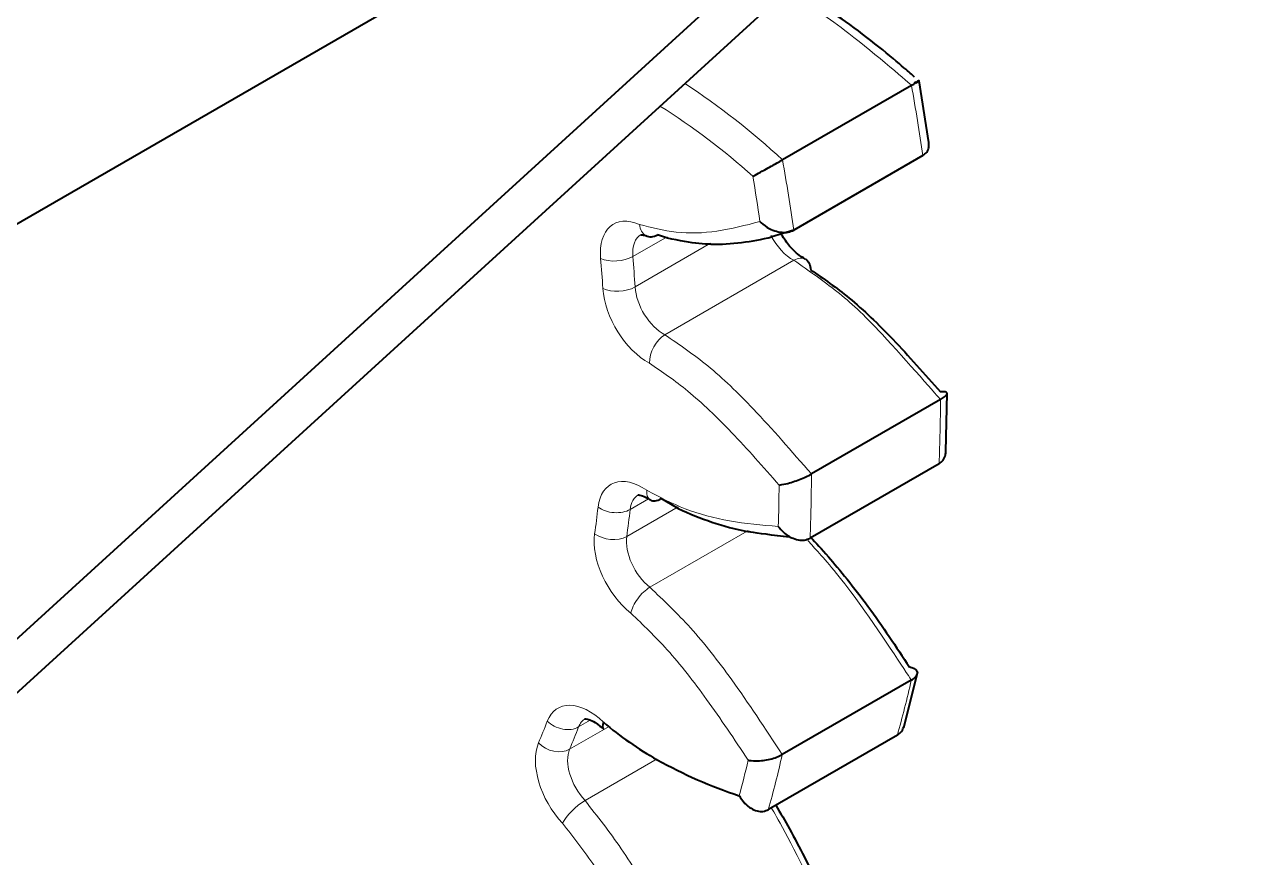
# Model space of a CAD drawing. Header units: inches. Extents: x 0 to 11, y 0 to 8.5.
# Drawn here: x 6.7581 to 6.9384, y 6.0144 to 6.1361 of the extents above; entities that cross this region are included whole.
import ezdxf

# ---------------------------------------------------------------- set-up
doc = ezdxf.new("R2010")
doc.units = ezdxf.units.IN
doc.header["$LTSCALE"] = 0.5
doc.header["$MEASUREMENT"] = 0
doc.layers.add('TANGENT_LINES', color=7, linetype='Continuous', lineweight=15)
doc.layers.add('Visible', color=7, linetype='Continuous', lineweight=40)

msp = doc.modelspace()

# ---------------------------------------------------------------- linework, layer by layer
at = {"layer": 'TANGENT_LINES'}
for p, q in [((6.847023009931529, 6.102176380574829), (6.852028731274093, 6.10506643510401)), ((6.858390192570436, 6.104108490306621), (6.847345819811208, 6.097732018799237)), ((6.851709711763686, 6.090738727368058), (6.870565892595327, 6.101625348313605)), ((6.853643473257131, 6.065610205999716), (6.846130330772893, 6.06127249121717)), ((6.846636165971437, 6.065214622304135), (6.849302402156367, 6.066753974464353)), ((6.84952267082728, 6.053831012558071), (6.863735398288113, 6.062036734482885)), ((6.843557151408575, 6.033507101385951), (6.837784009609074, 6.03017397645481)), ((6.839093125196801, 6.033416201939543), (6.840804639128399, 6.034404344956557)), ((6.840034691669866, 6.022657457380667), (6.850587082115751, 6.028749882770489))]:
    msp.add_line(p, q, dxfattribs=at)
for centre, radius, start, end in [((6.796567393212301, 6.038400705079135), 0.1063115221818767, 47.12511680253968, 56.94230383940205), ((6.799209569092581, 6.041631856711769), 0.09743730736746405, 47.88522760333286, 57.90696836660208)]:
    msp.add_arc(centre, radius, start, end, dxfattribs=at)
for centre, major_axis, ratio, start_param, end_param in [((6.722779923600824, 6.179071086518127), (0.1196428560425816, -0.2072275079693781), 0.5773502727292965, 0.9605572229448118, 1.009275525247924), ((6.701566720165228, 6.166823637954387), (0.1179761893912421, -0.2043407566145807), 0.5773502727292966, 0.9689816809292008, 1.000851067263529), ((6.851192187641135, 6.100253243985218), (0.002962911604336412, -0.005131913499972465), 0.5773502727292967, 9.413085146526573, 10.31036387116544), ((6.850340861908079, 6.108240643588017), (0.001306192561117224, 0.003066752696973322), 0.6475208223972554, 2.281918329188241, 3.083257698480456), ((6.844677806840779, 6.103258163647663), (-0.003321940656621322, -0.0002753568321240927), 0.5167083862269554, 0.7400805893901832, 2.310876916184883), ((6.701566720165228, 6.166823637954387), (0.1000297609848551, -0.1732566304191744), 0.5773502727292967, 0.8598473625401887, 0.8855859103961319), ((6.844995326303935, 6.098886638939509), (-0.003326889079473549, -0.0002071718223860415), 0.5328074025615096, 0.7508444314126603, 2.321640758207362), ((6.851524402542807, 6.095679396333034), (0.002962911604336412, -0.005131913499972465), 0.5773502727292967, 10.28462532330948, 11.82521142958252), ((6.722779923600824, 6.179071086518127), (0.1196428560425816, -0.2072275079693781), 0.5773502727292965, 0.7361577476883993, 0.7848760499915104), ((6.850794073034815, 6.06221460990834), (0.002962911604336412, -0.005131913499972465), 0.5773502727292967, 9.413901015156744, 10.08596439590897), ((6.851408614955242, 6.06938649684117), (0.001886029914629018, 0.002748454524316452), 0.5206094257626195, 2.398977866340185, 3.171192788078549), ((6.701566720165228, 6.166823637954387), (0.1179761893912421, -0.2043407566145807), 0.5773502727292966, 0.7445822056727841, 0.7764515920071201), ((6.701566720165228, 6.166823637954387), (0.1000297609848551, -0.1732566304191744), 0.5773502727292967, 0.6354478872837772, 0.6611864351397162), ((6.844297302729023, 6.066902158512223), (-0.003311384950577015, 0.000381891110400818), 0.6444315614616206, 0.8557148874980006, 2.426511214293071), ((6.843799757483983, 6.063024633612225), (-0.003300439903391077, 0.000467126915532626), 0.6571212955439583, 0.8724945289710413, 2.443290855765767), ((6.850273500396478, 6.05815762536767), (0.002962911604336412, -0.005131913499972465), 0.5773502727292967, 10.0602258480533, 11.60081195432608), ((6.722779923600824, 6.179071086518127), (0.1196428560425816, -0.2072275079693781), 0.5773502727292965, 0.5117582724319808, 0.5604765747350933), ((6.701566720165228, 6.166823637954387), (0.1000297609848551, -0.1732566304191744), 0.5773502727292967, 0.4110484120273615, 0.4367869598833001), ((6.836877882171941, 6.035624871170872), (-0.003111099090589809, 0.001196734540172709), 0.7398402472927486, 1.031660801799439, 2.602457128594564), ((6.843031266791887, 6.029489746886048), (0.002962911604336412, -0.005131913499972465), 0.5773502727292967, 9.428039769152651, 9.861564920652633), ((6.835590221214859, 6.032435781368651), (-0.003069518117833586, 0.001299680589761375), 0.7484843828682674, 1.056450511950845, 2.627246838745081), ((6.841684010299347, 6.026153059602254), (0.002962911604336412, -0.005131913499972465), 0.5773502727292967, 9.835826372796763, 11.37641247906992), ((6.701566720165228, 6.166823637954387), (0.1179761893912421, -0.2043407566145807), 0.5773502727292966, 0.5201827304163764, 0.5520521167507005)]:
    msp.add_ellipse(centre, major_axis=major_axis, ratio=ratio, start_param=start_param, end_param=end_param, dxfattribs=at)
at = {"layer": 'TANGENT_LINES', "extrusion": (0, 0, -1)}
for centre, major_axis, ratio, start_param, end_param in [((6.703923742769183, 6.168184465572581), (-0.1196428560425816, 0.2072275079693781), 0.5773502727292965, 2.132317128341872, 2.181035430644984), ((6.84883516503718, 6.098892416367025), (-0.004629578255675858, 0.008018664854769772), 0.5773502727292965, 11.68078470396309, 13.22137081023618), ((6.870380583374448, 6.106566017278582), (-0.002962911604336412, 0.005131913499972465), 0.5773502727292967, 10.16593714554598, 11.07104790598117), ((6.703923742769183, 6.168184465572581), (-0.1016964276361945, 0.1761433817739717), 0.5773502727292966, 2.256006743193661, 2.281745291049594), ((6.87067013083793, 6.098846173873442), (-0.00155229952173643, -0.002949826656928839), 0.6023184529684843, 2.379314480221343, 3.151254759560711), ((6.849167379938851, 6.094318568714841), (-0.004629578255675858, 0.008018664854769772), 0.5773502727292965, 10.16593714554599, 11.70652325181903), ((6.851813950006289, 6.087959552927895), (-0.00155229952173645, -0.002949826656928828), 0.60231845296849, 0.8085181534263491, 2.37931448022106), ((6.84843705043086, 6.060853782290146), (-0.004629578255675858, 0.008018664854769772), 0.5773502727292965, 11.90518417921955, 13.44577028549262), ((6.703923742769183, 6.168184465572581), (-0.1196428560425816, 0.2072275079693781), 0.5773502727292965, 2.356716603598286, 2.405434905901395), ((6.703923742769183, 6.168184465572581), (-0.1016964276361945, 0.1761433817739717), 0.5773502727292966, 2.480406218450073, 2.506144766306013), ((6.847916477792522, 6.056796797749477), (-0.004629578255675858, 0.008018664854769772), 0.5773502727292965, 10.39033662080232, 11.9309227270754), ((6.84910032187769, 6.051397250689353), (-0.002062557238041143, -0.00261858143866392), 0.4645518859886192, 0.7101810060966515, 2.280977332891737), ((6.840674244187932, 6.028128919267854), (-0.004629578255675858, 0.008018664854769772), 0.5773502727292965, 12.12958365447593, 13.67016976074902), ((6.703923742769183, 6.168184465572581), (-0.1016964276361945, 0.1761433817739717), 0.5773502727292966, 2.704805693706486, 2.730544241562423), ((6.839326987695392, 6.02479223198406), (-0.004629578255675858, 0.008018664854769772), 0.5773502727292965, 10.61473609605888, 12.15532220233175), ((6.703923742769183, 6.168184465572581), (-0.1196428560425816, 0.2072275079693781), 0.5773502727292965, 2.5811160788547, 2.629834381157807), ((6.839106933867989, 6.020691147065996), (-0.002437210720681297, -0.002274008578283571), 0.3034907476455058, 0.6509335180983575, 2.221729844892763)]:
    msp.add_ellipse(centre, major_axis=major_axis, ratio=ratio, start_param=start_param, end_param=end_param, dxfattribs=at)
at = {"layer": 'TANGENT_LINES'}
for points, knots in [([(6.887757899511755, 6.127196793406664), (6.887757827409361, 6.127196863000262), (6.887748514963797, 6.127205851419978), (6.877963301551238, 6.135714559291243), (6.87200768210311, 6.139310360126713), (6.869875290508761, 6.140462263010511), (6.869086894384757, 6.140888149030331)], [0, 0, 0, 0, 0.003328180778485053, 0.4298539922784442, 0.7892033978211043, 1, 1, 1, 1]), ([(6.847983839304123, 6.106879815969823), (6.849755164215749, 6.106410835844334), (6.853364552298292, 6.105455205815771), (6.859386945128158, 6.105689836214119), (6.863504866351914, 6.10674597034482), (6.865606580615957, 6.107285002552243)], [0, 0, 0, 0, 0.3205783825922453, 0.6532352060628395, 1, 1, 1, 1]), ([(6.891980451750272, 6.081281107037241), (6.891980389121914, 6.081281189325698), (6.891972262515302, 6.081291867011277), (6.882648550302208, 6.092017869454179), (6.877310100035281, 6.096900267533), (6.872748466664448, 6.100096208102829), (6.870565892595327, 6.101625348313605)], [0, 0, 0, 0, 0.002943559801589301, 0.3819540072385426, 0.7042876865225032, 1, 1, 1, 1]), ([(6.851709711763686, 6.090738727368058), (6.85381668801853, 6.089296534668231), (6.858220320102149, 6.086282316530217), (6.864902156934847, 6.079854860168171), (6.870239759488647, 6.073713408355402), (6.87312427091863, 6.070394486091694)], [0, 0, 0, 0, 0.2965819327532791, 0.6198635183906916, 1, 1, 1, 1]), ([(6.868403571631496, 6.068776763682743), (6.866084571841139, 6.071410725356793), (6.861632657908848, 6.076467289278265), (6.855278833169494, 6.082601919884699), (6.851320430207323, 6.085319409151322), (6.849456927402334, 6.086598725309702)], [0, 0, 0, 0, 0.365241003269347, 0.701173634366102, 1, 1, 1, 1]), ([(6.849051592351287, 6.068025669222976), (6.850885454975675, 6.067051899696511), (6.854618483689415, 6.065069684914161), (6.861169998051677, 6.063341702431934), (6.865879018788428, 6.062926467852884), (6.868271292149252, 6.062715520677773)], [0, 0, 0, 0, 0.3220632173020647, 0.6555950384941586, 1, 1, 1, 1]), ([(6.887718582987499, 6.040269018574382), (6.887718526483759, 6.040269114240782), (6.887711159711526, 6.040281586912204), (6.879945601886028, 6.05229055074077), (6.87461487959274, 6.058451051186495), (6.873110757110784, 6.060113013197616), (6.872601200078993, 6.060676042099515)], [0, 0, 0, 0, 0.003350987453312978, 0.4368907544226014, 0.8092334373077287, 1, 1, 1, 1]), ([(6.84952267082728, 6.053831012558071), (6.851528558717863, 6.051914673434178), (6.855692617795625, 6.047936510266446), (6.861722821859874, 6.040241938802479), (6.866365012894624, 6.033181010486265), (6.868862402155857, 6.029382397628836)], [0, 0, 0, 0, 0.3004168357542925, 0.6236407617333726, 1, 1, 1, 1]), ([(6.863888475529534, 6.028558867098067), (6.861873963774177, 6.031583361275149), (6.857989731018655, 6.037414967529251), (6.852257040825355, 6.044757139750549), (6.848516258767217, 6.048338854297863), (6.846743299273735, 6.05003642307116)], [0, 0, 0, 0, 0.3617493692081689, 0.6974984114293741, 1, 1, 1, 1]), ([(6.840034691669866, 6.022657457380667), (6.841839933123484, 6.020365121125646), (6.845561692403897, 6.015639147370806), (6.850641957580483, 6.007054853603187), (6.854346139463083, 5.999419398894108), (6.856329820287574, 5.995330424439636)], [0, 0, 0, 0, 0.3043512473070893, 0.6274629229789845, 1, 1, 1, 1]), ([(6.875186001119215, 6.006217045385184), (6.875185970131068, 6.006217125821324), (6.875181910746141, 6.006227662794021), (6.869043769189949, 6.018748635575586), (6.86772211935725, 6.020831864970246), (6.867248558578965, 6.021578307567275)], [0, 0, 0, 0, 0.004911904880316357, 0.6434496633463249, 1, 1, 1, 1]), ([(6.851233888816984, 5.995274143467531), (6.849626019548923, 5.998538481896228), (6.846512188252899, 6.004860263997547), (6.84168577858766, 6.013050463717437), (6.83834445471761, 6.017301597404095), (6.836749911264034, 6.019330319447803)], [0, 0, 0, 0, 0.3582161903744433, 0.6937285303521475, 1, 1, 1, 1])]:
    msp.add_open_spline(points, degree=3, knots=knots, dxfattribs=at)
at = {"layer": 'Visible'}
for p, q in [((6.638105102225481, 5.929957495914593), (7.114234506491382, 6.364275590934919)), ((6.61453487618593, 5.916349219732659), (7.09066428045183, 6.350667314752986)), ((6.631488515377114, 6.034487362384737), (6.863478936575922, 6.168427092870943)), ((6.887757899511755, 6.127196793406664), (6.868901718680115, 6.116310172461118)), ((6.888736273848799, 6.12778256322431), (6.888852504244243, 6.127872235061275)), ((6.890284471248288, 6.118867519717322), (6.888853827103723, 6.127864829705715)), ((6.889391509174724, 6.116924989539813), (6.870535328343083, 6.106038368594266)), ((6.852070835625314, 6.104847214473327), (6.850647342570107, 6.105365147848726)), ((6.870535328343083, 6.106038368594266), (6.867341196117651, 6.105072326411126)), ((6.89277067676776, 6.073684742055997), (6.892956012647647, 6.082153587563872)), ((6.891980451750272, 6.081281107037241), (6.87312427091863, 6.070394486091694)), ((6.891775392782227, 6.071884999533729), (6.872919211950586, 6.060998378588182)), ((6.853657789248459, 6.065363252652295), (6.8511873774109, 6.066804588918246)), ((6.886609886190856, 6.033310785178445), (6.88868494692974, 6.041524464157852)), ((6.887718582987499, 6.040269018574382), (6.868862402155857, 6.029382397628836)), ((6.840751172838419, 6.034459977008309), (6.84118860511499, 6.034260192253572)), ((6.885685137901351, 6.032219767499163), (6.86682895706971, 6.021333146553617)), ((6.872111259011065, 6.014377178775482), (6.874804114856536, 6.008882419649465))]:
    msp.add_line(p, q, dxfattribs=at)
for centre, radius, start, end in [((6.858779447238446, 6.138126808846433), 0.03414531231276957, 269.4180827392398, 284.5215715572017), ((6.87174015996202, 6.102735815949374), 0.0415172327837103, 244.1804088712325, 258.8973404735034), ((6.872788769568245, 6.068778230989588), 0.0458770141144459, 229.0547478238507, 241.0589874068308), ((6.884047996670859, 6.088548777708858), 0.06862761910722612, 240.8202007940014, 251.7679591512733)]:
    msp.add_arc(centre, radius, start, end, dxfattribs=at)
for centre, major_axis, ratio, start_param, end_param in [((6.850340861908079, 6.108240643588017), (0.001306192561117224, 0.003066752696973322), 0.6475208223972554, 9.366443005660042, 10.13589996316223), ((6.851408614955242, 6.06938649684117), (0.001886029914629018, 0.002748454524316452), 0.5206094257626195, 9.454378095258134, 10.25295950031432), ((6.845080860667803, 6.035486492790906), (0.002305879886060682, 0.002407078948055483), 0.367592498644543, 2.471810210724601, 3.150814946445158)]:
    msp.add_ellipse(centre, major_axis=major_axis, ratio=ratio, start_param=start_param, end_param=end_param, dxfattribs=at)
at = {"layer": 'Visible', "extrusion": (0, 0, -1)}
msp.add_ellipse((6.87067013083793, 6.098846173873442), major_axis=(-0.00155229952173643, -0.002949826656928839), ratio=0.6023184529684843, start_param=9.434440066740297, end_param=10.23329611419583, dxfattribs=at)
at = {"layer": 'Visible'}
for points, knots in [([(6.888205113095633, 6.128418141381759), (6.887801895620083, 6.128776620697214), (6.886472285012681, 6.129958707112772), (6.878487404811085, 6.136644824163595), (6.871903268788111, 6.140472199011016), (6.871180160111669, 6.140850373416698), (6.871004570923049, 6.140942203786342)], [0, 0, 0, 0, 0.1713928373531184, 0.5651682984883623, 0.8944117970891928, 1, 1, 1, 1]), ([(6.887757899511755, 6.127196793406664), (6.887974341032702, 6.127322286494122), (6.88836013565787, 6.127545970741142), (6.888621529309863, 6.127710388433099), (6.888736273848799, 6.12778256322431)], [0, 0, 0, 0, 0.561027828866181, 1, 1, 1, 1]), ([(6.888598916194083, 6.127764709552716), (6.888399728460238, 6.127662347798619), (6.88815605005173, 6.127537122470489), (6.888128100419505, 6.12752214983016), (6.888122997390467, 6.127519416133425)], [0, 0, 0, 0, 0.8174205300582615, 1, 1, 1, 1]), ([(6.888852504244243, 6.127872235061275), (6.888852496941639, 6.127872545024273), (6.888852381700281, 6.127877436506397), (6.888663083947398, 6.127798866076902), (6.888617336290599, 6.127774514578443), (6.888598916194083, 6.127764709552716)], [0, 0, 0, 0, 0.03884419683820121, 0.6129947652163978, 1, 1, 1, 1]), ([(6.889391509174724, 6.116924989539813), (6.889605028190997, 6.117083745713654), (6.89002696220723, 6.11739746311082), (6.890328336632695, 6.118125816204087), (6.890298737161246, 6.118622794129474), (6.890283964631896, 6.118870826294558)], [0, 0, 0, 0, 0.3391429276739499, 0.6701788910806967, 1, 1, 1, 1]), ([(6.864552771350916, 6.113911139951491), (6.864557363609424, 6.113913550189145), (6.864589796798375, 6.113930572683215), (6.865508983569537, 6.114420891924086), (6.866312793664002, 6.114859924889022), (6.867243858565419, 6.115372621838238), (6.868108115227236, 6.115855683222803), (6.868641304349844, 6.116161035621829), (6.868901718680115, 6.116310172461118)], [0, 0, 0, 0, 0.03131095402961229, 0.2211360894485718, 0.421072434081856, 0.6194300669109414, 0.814126245184175, 1, 1, 1, 1]), ([(6.865606580615957, 6.107285002552243), (6.865612097917066, 6.107278672993391), (6.865648538111829, 6.107236868068708), (6.866732417325586, 6.106312745560597), (6.867710598159027, 6.10592920215818), (6.868766401835206, 6.105680616532207), (6.869727847134848, 6.105692318918273), (6.870270107650225, 6.105924707082526), (6.870535328343083, 6.106038368594266)], [0, 0, 0, 0, 0.03811364483713023, 0.2517297159139255, 0.455403054823411, 0.645824385007596, 0.8267720047142033, 1, 1, 1, 1]), ([(6.848187327029716, 6.105366472392586), (6.848269690441001, 6.105369385677122), (6.8484751447065, 6.105376652820691), (6.848825041013391, 6.105249856527496), (6.849034669346961, 6.105173890891043)], [0, 0, 0, 0, 0.4008844064876613, 1, 1, 1, 1]), ([(6.872222430359667, 6.101796000530371), (6.871856153767189, 6.102021941242615), (6.871056151813201, 6.102515428992019), (6.869713962388042, 6.103873966996943), (6.868993881451538, 6.105003214489455), (6.868626393449266, 6.105579517629917)], [0, 0, 0, 0, 0.2925415591381267, 0.6389537954093601, 1, 1, 1, 1]), ([(6.858432660700605, 6.103983257595374), (6.8579136424998, 6.103984009707282), (6.856549783608026, 6.10398598608212), (6.853784059794909, 6.104517789505444), (6.852070835625314, 6.104847214473327)], [0, 0, 0, 0, 0.3805512461261489, 1, 1, 1, 1]), ([(6.873027153441885, 6.100207001491635), (6.874890656246874, 6.098927685333256), (6.878849059209045, 6.096210196066632), (6.8852028839484, 6.090075565460198), (6.889654797880691, 6.085019001538726), (6.891973797671047, 6.082385039864676)], [0, 0, 0, 0, 0.2988263656338982, 0.6347589967306535, 1, 1, 1, 1]), ([(6.892615202523786, 6.082397425088773), (6.892343230009985, 6.082394944710964), (6.892014339921338, 6.082391945247281), (6.891979778803056, 6.0823860586045), (6.891973797671047, 6.082385039864676)], [0, 0, 0, 0, 0.8269404375189875, 1, 1, 1, 1]), ([(6.891980451750272, 6.081281107037241), (6.892188847451913, 6.081408730333511), (6.892564424112732, 6.081638736667991), (6.892913956694623, 6.081975430299239), (6.892944274289209, 6.08211806351758), (6.892956021221865, 6.082173328548767)], [0, 0, 0, 0, 0.4329602872349722, 0.7802933441839413, 1, 1, 1, 1]), ([(6.892956021221865, 6.082173328548767), (6.892959017479647, 6.082196105585026), (6.89296816393519, 6.082265635366721), (6.892661627756719, 6.082398524429648), (6.892625188739318, 6.082397661560498), (6.892615202523786, 6.082397425088773)], [0, 0, 0, 0, 0.2612661366356674, 0.797547900383233, 1, 1, 1, 1]), ([(6.891775392782227, 6.071884999533729), (6.891992159147414, 6.072045497922248), (6.892426761388062, 6.072367286587253), (6.892733868452797, 6.073158696970949), (6.892759305156246, 6.073522258782436), (6.892770583739146, 6.073683461354856)], [0, 0, 0, 0, 0.356445216882814, 0.7146491098521044, 1, 1, 1, 1]), ([(6.868403571631496, 6.068776763682743), (6.868409038590475, 6.068777193918664), (6.868447301248855, 6.068780205093638), (6.869508722992699, 6.068957934304046), (6.870397185133974, 6.069231736755191), (6.871406079491591, 6.069580558660079), (6.872319489203541, 6.069963382976459), (6.872860230084546, 6.070253045469984), (6.87312427091863, 6.070394486091694)], [0, 0, 0, 0, 0.03200587805957166, 0.2240057009812986, 0.4241917918330117, 0.621838369342618, 0.8153457304873488, 1, 1, 1, 1]), ([(6.847789212423397, 6.067327838315707), (6.847799369853219, 6.067330224253717), (6.847847443793023, 6.067341516622188), (6.84852675846454, 6.067259478305199), (6.84915247560903, 6.066869005544726), (6.849522585040614, 6.066638042316853)], [0, 0, 0, 0, 0.09863930230800418, 0.4668484020106879, 1, 1, 1, 1]), ([(6.869919692523244, 6.061135878646326), (6.86752983786873, 6.061441338124932), (6.864412099945127, 6.061839832066301), (6.863871500700037, 6.06196614206085), (6.863745289595889, 6.061995631047418)], [0, 0, 0, 0, 0.766534812442577, 1, 1, 1, 1]), ([(6.868271292149252, 6.062715520677773), (6.868275729435779, 6.062708468073617), (6.868304807032932, 6.062662252265531), (6.869256461218385, 6.061611939421478), (6.869672740813941, 6.061381480833199), (6.869850303032402, 6.061283179742695)], [0, 0, 0, 0, 0.09360278431761755, 0.6133802806062804, 1, 1, 1, 1]), ([(6.869850303032402, 6.061283179742695), (6.869963560907031, 6.061216727574498), (6.870248114802076, 6.061049770324451), (6.871217356299526, 6.060708227332899), (6.872118486365164, 6.06066903210855), (6.872655485027191, 6.060889905054444), (6.872919211950586, 6.060998378588182)], [0, 0, 0, 0, 0.1878614730948481, 0.4719911447466699, 0.7406880858957243, 1, 1, 1, 1]), ([(6.872997505960839, 6.061160694542357), (6.873789575058771, 6.06032696540353), (6.875806867280478, 6.058203570726023), (6.88172293681023, 6.050874545979806), (6.885499849899656, 6.045140854900336), (6.887458701569086, 6.042167143280001)], [0, 0, 0, 0, 0.2373314458563629, 0.6044509007397177, 1, 1, 1, 1]), ([(6.888590716376873, 6.041123730333488), (6.888605285396505, 6.041263136042728), (6.888636151970303, 6.041558487186511), (6.888303094984491, 6.041933617865118), (6.887500901470004, 6.042161001938391), (6.887464628989221, 6.042166280663949), (6.887458701569086, 6.042167143280001)], [0, 0, 0, 0, 0.2633863354406439, 0.5580220197087421, 0.9277747448414674, 1, 1, 1, 1]), ([(6.887718582987499, 6.040269018574382), (6.887934237281334, 6.040405018151848), (6.888331970319829, 6.040655843323087), (6.888509462151586, 6.040976799412158), (6.888590716376873, 6.041123730333488)], [0, 0, 0, 0, 0.5422086499290838, 1, 1, 1, 1]), ([(6.840026406180469, 6.034602975293415), (6.840026494773929, 6.034603026222035), (6.840028803034644, 6.034604353143147), (6.84045493154992, 6.034585477076912), (6.840652945783039, 6.034501590053713), (6.840751172838419, 6.034459977008309)], [0, 0, 0, 0, 0.01971712263361321, 0.5137203070366524, 1, 1, 1, 1]), ([(6.84118860511499, 6.034260192253572), (6.841208788383432, 6.034251830861638), (6.841303895618748, 6.034212430460635), (6.8425509349464, 6.033321383324711), (6.842720066452888, 6.033138721313034), (6.842774980781742, 6.03307941384285)], [0, 0, 0, 0, 0.1539182052778623, 0.7252906044654154, 1, 1, 1, 1]), ([(6.885685137901351, 6.032219767499163), (6.885910348376997, 6.032389162720328), (6.88636268625094, 6.032729395002941), (6.886568426512142, 6.033264256896493), (6.886671732586965, 6.033532821165213)], [0, 0, 0, 0, 0.4978810942458131, 1, 1, 1, 1]), ([(6.863888475529534, 6.028558867098067), (6.863894435645935, 6.02855733629969), (6.86393543149261, 6.028546806912123), (6.865082887747295, 6.028409996024697), (6.866038523392942, 6.028511337932668), (6.86710048591326, 6.028694154083804), (6.868050021933721, 6.028974942812548), (6.86859594915942, 6.029248756319317), (6.868862402155857, 6.029382397628836)], [0, 0, 0, 0, 0.03349167727879257, 0.2303679280812785, 0.4312006454405689, 0.6272690236314501, 0.8180796251888521, 1, 1, 1, 1]), ([(6.862576740345598, 6.023366454521191), (6.86258059078766, 6.023358464855414), (6.862605648341749, 6.023306470440453), (6.863416437852566, 6.022104175936651), (6.864246958939743, 6.021520852667269), (6.865165506321336, 6.021103900351135), (6.866052356744573, 6.021011857069034), (6.86657195537245, 6.021226821665284), (6.86682895706971, 6.021333146553617)], [0, 0, 0, 0, 0.04002343399413202, 0.2604608369462572, 0.4643793470733422, 0.6510293668501522, 0.8273936069083974, 1, 1, 1, 1]), ([(6.867938695681626, 6.021976765694961), (6.868594565496338, 6.020847044428672), (6.869959729001739, 6.018495580449968), (6.871375612759206, 6.015785333317761), (6.872111259011065, 6.014377178775482)], [0, 0, 0, 0, 0.4804331584577987, 1, 1, 1, 1])]:
    msp.add_open_spline(points, degree=3, knots=knots, dxfattribs=at)

doc.saveas('drawing.dxf')
